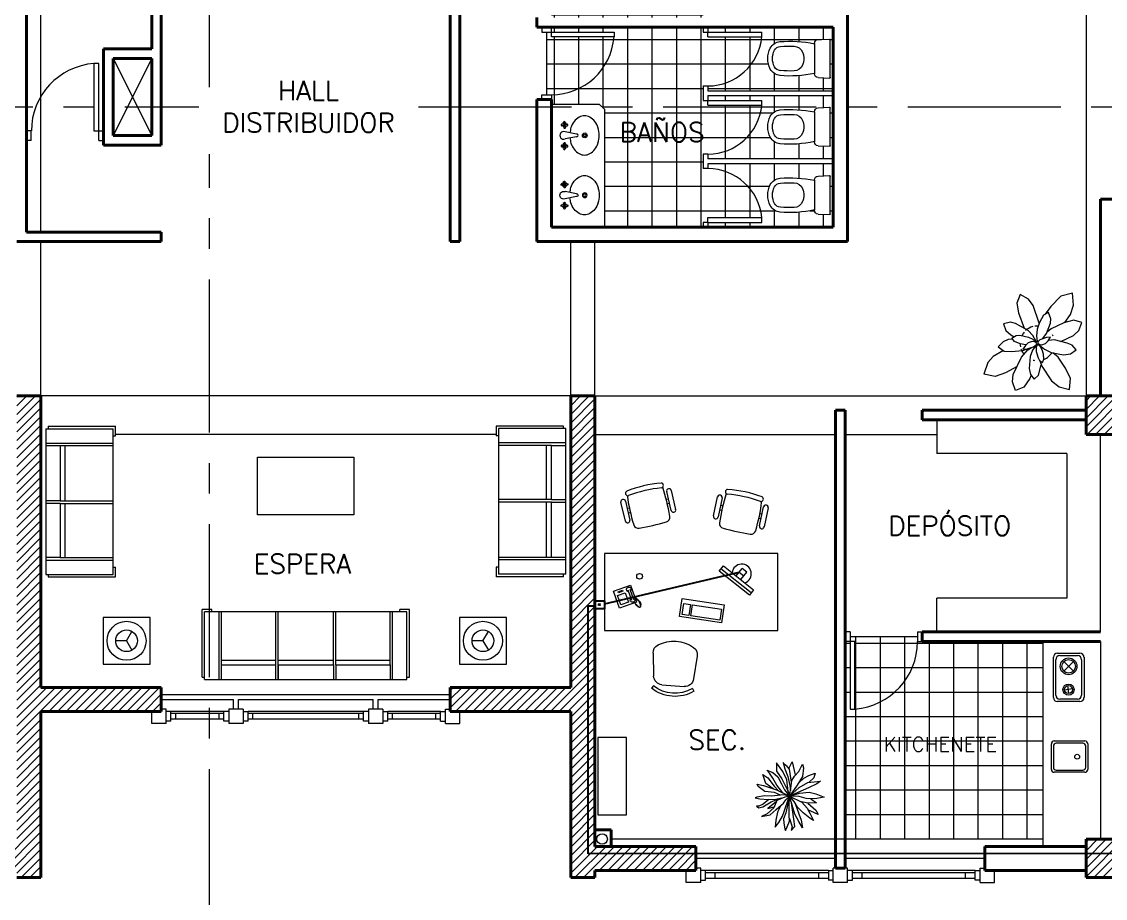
# Model space of a CAD drawing. Extents: x 952 to 1351, y -109 to 188.
# Drawn here: x 1273.8 to 1285.05, y 114.85 to 123.95 of the extents above; entities that cross this region are included whole.
import ezdxf

# ---------------------------------------------------------------- set-up
doc = ezdxf.new("R2010")
doc.units = 0
doc.header["$LTSCALE"] = 0.5
doc.linetypes.add('CENTER', pattern=[50.8, 31.75, -6.35, 6.35, -6.35])
doc.layers.get('0').update_dxf_attribs({"linetype": 'CONTINUOUS'})
doc.layers.add('Cableado', color=100, linetype='CONTINUOUS')
for name, color, linetype, lineweight in [('Carpintería', 55, 'CONTINUOUS', 20), ('Detalles .05', 243, 'CONTINUOUS', 5), ('Detalles 01', 8, 'CONTINUOUS', 9), ('Equipamiento fijo', 31, 'CONTINUOUS', 13), ('Equipamiento movil', 33, 'CONTINUOUS', 9), ('Muros corte', 7, 'CONTINUOUS', 40), ('Punta 01', 6, 'CONTINUOUS', 9), ('Punta 015', 64, 'CONTINUOUS', 13), ('Punta 02', 11, 'CONTINUOUS', 20), ('Tratamiento pisos', 251, 'CONTINUOUS', 9), ('Vidrios', 147, 'CONTINUOUS', 13)]:
    doc.layers.add(name, color=color, linetype=linetype, lineweight=lineweight)
doc.styles.add('Texto 1.5 mm', font='simplex.shx', dxfattribs={"height": 0.15})
doc.styles.add('Texto 2 mm', font='simplex.shx', dxfattribs={"height": 0.2})
doc.styles.add('Texto 5 mm', font='simplex.shx', dxfattribs={"height": 0.5})
pattern_1 = [(0, (169.60664, 2.8604), (0, 0.254), []), (90, (169.60664, 2.8604), (-0.254, 2e-17), [])]
pattern_2 = [(45, (53.60664, 2.86039), (-0.0449012806, 0.0449012806), [])]

# ---------------------------------------------------------------- blocks, each defined once
blk = doc.blocks.new('Velador planta')
for q in [(-4.33, 2.5), (4.33, 2.5), (0, -5)]:
    blk.add_line((0, 0), q)
for radius in [9, 5]:
    blk.add_circle((0, 0), radius)
blk = doc.blocks.new('Treei')
for p, q in [((0.01, 4.32), (0.22, 5.68)), ((0.22, 5.68), (0.34, 5.97)), ((0.34, 5.97), (0.52, 5.11)), ((1.81, 5.28), (1.78, 5.7)), ((1.78, 5.7), (2.06, 5.28)), ((-3.94, 3.46), (-4.45, 3.93)), ((-4.45, 3.93), (-4.03, 2.89)), ((-2.15, 4.1), (-3.71, 4.62)), ((-3.71, 4.62), (-3.16, 3.73)), ((-1.21, 2.79), (-2.15, 4.1)), ((-1.6, 5.41), (-2.01, 5.58)), ((-2.01, 5.58), (-1.8, 4.47)), ((-1.8, 4.47), (-1.02, 2.25)), ((-0.75, 4.27), (-1.6, 5.41)), ((-0.56, 2.57), (-0.75, 4.27)), ((0.06, 3.09), (0.01, 4.32)), ((0.52, 5.11), (0.61, 3.71)), ((0.61, 3.58), (1.42, 4.57)), ((1.92, 4.62), (1.05, 3.19)), ((1.42, 4.57), (1.81, 5.28)), ((2.06, 5.28), (1.92, 4.62)), ((2.11, 2.72), (3.12, 3.85)), ((3.12, 3.85), (3.58, 4.84)), ((3.58, 4.84), (3.3, 3.31)), ((-5.76, 2.23), (-4.31, 2.25)), ((-4.26, 1.14), (-5.76, 2.23)), ((-4.31, 2.25), (-2.93, 1.32)), ((-4.03, 2.89), (-3.28, 2.03)), ((-3.05, 2.89), (-3.94, 3.46)), ((-3.28, 2.03), (-2.08, 1.39)), ((-3.16, 3.73), (-1.67, 2.62)), ((-1.83, 2.15), (-3.05, 2.89)), ((-0.51, 1.14), (-1.83, 2.15)), ((-1.67, 2.62), (-0.88, 1.91)), ((-1.02, 2.25), (0.03, -0.03)), ((-0.11, 1.56), (-0.56, 2.57)), ((-0.17, 1), (0.06, 3.09)), ((0.2, 0.77), (0.8, 2.18)), ((0.57, 2.38), (0.31, 1.05)), ((1.05, 3.19), (0.44, 1.74)), ((0.61, 3.71), (0.57, 2.38)), ((0.8, 2.18), (2.11, 2.72)), ((0.96, 2.25), (2.2, 3.73)), ((1.69, 1.48), (2.82, 2.08)), ((2.2, 3.73), (1.92, 2.62)), ((2.36, 2.28), (1.99, 1.81)), ((3.3, 3.31), (2.36, 2.28)), ((2.82, 2.08), (4.22, 2.33)), ((4.22, 2.33), (5.46, 2.47)), ((5.46, 2.47), (4.64, 1.81)), ((-4.76, 0.09), (-5.92, -0.48)), ((-5.51, 0.92), (-5.8, 1.09)), ((-5.8, 1.09), (-4.68, 0.77)), ((-5.12, 0.4), (-5.51, 0.92)), ((-4.61, -0.04), (-5.12, 0.4)), ((-4.68, 0.77), (-3.34, 0.26)), ((-2.77, 0.45), (-4.26, 1.14)), ((-3.34, 0.26), (-1.78, -0.09)), ((-2.93, 1.32), (-0.51, 0.11)), ((-0.77, 0.18), (-2.77, 0.45)), ((-2.08, 1.39), (-1.04, 0.82)), ((-1.04, 0.82), (0.03, -0.03)), ((0.03, -0.03), (-0.77, 0.18)), ((0.03, -0.03), (-0.17, 1)), ((0.03, -0.03), (0.2, 0.77)), ((2.04, 0.65), (0.03, -0.03)), ((0.7, 0.63), (0.03, -0.03)), ((0.03, -0.03), (2.96, 0.63)), ((1.85, 0.03), (0.03, -0.03)), ((1.28, 1.02), (0.7, 0.63)), ((1.99, 1.81), (1.28, 1.02)), ((3.28, 0.01), (1.85, 0.03)), ((2.73, 0.9), (2.04, 0.65)), ((3.51, 1.17), (2.73, 0.9)), ((2.96, 0.63), (3.97, 1)), ((4.41, -0.01), (3.28, 0.01)), ((4.64, 1.81), (3.51, 1.17)), ((3.97, 1), (4.77, 0.95)), ((5.39, 0.4), (4.41, -0.01)), ((4.77, 0.95), (5.72, 0.8)), ((6.02, 0.65), (5.39, 0.4)), ((5.72, 0.8), (6.02, 0.65)), ((-5.92, -0.48), (-3.64, -1.03)), ((-4.26, -1.67), (-5.51, -2.28)), ((-2.36, -0.36), (-4.61, -0.04)), ((-3.44, -0.9), (-4.26, -1.67)), ((-2.65, -0.43), (-3.44, -0.9)), ((-3.37, -2.31), (-1.83, -1.37)), ((-2.28, -1.64), (-3.05, -2.53)), ((-1.34, -0.24), (-2.65, -0.43)), ((-1.46, -1.72), (-2.33, -3.24)), ((-1.83, -1.37), (0.03, -0.03)), ((-1.78, -0.09), (-0.95, -0.18)), ((0.03, -0.03), (-1.46, -1.72)), ((-1.39, -3.32), (0.03, -0.03)), ((0.03, -0.03), (-1.34, -0.24)), ((-0.47, -1.76), (-0.63, -3.46)), ((0.03, -0.03), (-0.47, -1.76)), ((0.11, -1.72), (0.03, -0.03)), ((0.03, -0.03), (1.07, -2.16)), ((1, -0.83), (0.03, -0.03)), ((3.21, -0.98), (0.03, -0.03)), ((0.45, -2.92), (0.11, -1.72)), ((1.97, -1.44), (1, -0.83)), ((4.06, -0.75), (1.24, -0.39)), ((1.31, -1.02), (3.1, -1.64)), ((2.93, -2.41), (1.97, -1.44)), ((3.1, -1.64), (4.24, -2.04)), ((4.47, -1.62), (3.21, -0.98)), ((3.92, 0), (5.37, -0.51)), ((5.3, -0.93), (4.06, -0.75)), ((5.56, -2.28), (4.47, -1.62)), ((6.02, -0.34), (5.3, -0.93)), ((5.37, -0.51), (6.02, -0.34)), ((-5.51, -2.28), (-4.86, -2.48)), ((-4.86, -2.48), (-3.37, -2.31)), ((-3.55, -3.37), (-3.92, -4.48)), ((-3.05, -2.53), (-3.55, -3.37)), ((-3.16, -4.25), (-2.38, -3.46)), ((-2.33, -3.24), (-2.56, -5.44)), ((-2.06, -4.77), (-1.39, -3.32)), ((-0.63, -3.46), (-0.35, -4.6)), ((0.5, -4.43), (0.45, -2.92)), ((0.5, -3.74), (1.19, -4.72)), ((1.3, -3.19), (1.03, -2.11)), ((1.07, -2.16), (2.15, -3.07)), ((1.19, -4.72), (1.28, -3.19)), ((1.28, -3.19), (2.47, -4.62)), ((2.15, -3.07), (3.12, -3.59)), ((2.93, -4.4), (2.43, -3.22)), ((3.85, -3.54), (2.93, -2.41)), ((3.12, -3.59), (4.27, -4.18)), ((4.27, -4.18), (3.85, -3.54)), ((4.24, -2.04), (5.56, -2.28)), ((-3.92, -4.48), (-3.16, -4.25)), ((-2.56, -5.44), (-2.06, -4.77)), ((-0.35, -4.6), (0.2, -6.03)), ((0.2, -6.03), (0.5, -4.43)), ((2.47, -4.62), (3.23, -5.02)), ((3.23, -5.02), (2.93, -4.4))]:
    blk.add_line(p, q)
blk = doc.blocks.new('TELEFONO')
at = {"layer": 'Detalles .05'}
for p, q in [((0.139, 0.134), (-0.098, 0.134)), ((-0.098, 0.134), (-0.098, -0.099)), ((-0.071, 0.089), (-0.071, -0.055)), ((-0.043, 0.089), (-0.043, -0.055)), ((0.108, 0.063), (0, 0.063)), ((0, 0.063), (0, -0.063)), ((0.081, 0.108), (0.023, 0.108)), ((0.023, 0.108), (0.023, 0.094)), ((0.023, 0.094), (0.081, 0.094)), ((0.027, 0.041), (0.027, 0.041)), ((0.027, 0.014), (0.027, 0.014)), ((0.054, 0.041), (0.054, 0.041)), ((0.054, 0.014), (0.054, 0.014)), ((0.081, 0.094), (0.081, 0.108)), ((0.081, 0.041), (0.081, 0.041)), ((0.081, 0.014), (0.081, 0.014)), ((0.108, -0.063), (0.108, 0.063)), ((0.139, -0.099), (0.139, 0.134)), ((-0.129, -0.104), (-0.147, -0.11)), ((-0.129, -0.116), (-0.147, -0.121)), ((-0.129, -0.127), (-0.147, -0.133)), ((-0.129, -0.139), (-0.147, -0.145)), ((-0.124, -0.093), (-0.141, -0.098)), ((-0.118, -0.081), (-0.135, -0.087)), ((-0.112, -0.07), (-0.129, -0.075)), ((-0.106, -0.058), (-0.124, -0.064)), ((-0.101, -0.047), (-0.118, -0.052)), ((-0.098, -0.099), (0.139, -0.099)), ((-0.078, -0.133), (-0.095, -0.139)), ((-0.072, -0.121), (-0.089, -0.127)), ((-0.067, -0.083), (-0.078, -0.116)), ((0, -0.063), (0.108, -0.063)), ((0.027, -0.013), (0.027, -0.013)), ((0.027, -0.04), (0.027, -0.04)), ((0.054, -0.013), (0.054, -0.013)), ((0.054, -0.04), (0.054, -0.04)), ((0.081, -0.013), (0.081, -0.013)), ((0.081, -0.04), (0.081, -0.04)), ((-0.124, -0.15), (-0.141, -0.156)), ((-0.118, -0.162), (-0.135, -0.168)), ((-0.104, -0.17), (-0.122, -0.176)), ((-0.089, -0.156), (-0.106, -0.162)), ((-0.083, -0.145), (-0.101, -0.15))]:
    blk.add_line(p, q, dxfattribs=at)
for centre, start, end in [((-0.057, 0.089), 298.4915, 241.5085), ((-0.057, -0.055), 118.4915, 61.5085)]:
    blk.add_arc(centre, 0.0302, start, end, dxfattribs=at)
blk = doc.blocks.new('RECTANG')
for p, q in [((1, 1), (0, 1)), ((0, 1), (0, 0)), ((1, 0), (1, 1)), ((0, 0), (1, 0))]:
    blk.add_line(p, q)
blk = doc.blocks.new('KEYBOARD', base_point=(60, 294))
for p, xscale, yscale, zscale in [((60, 294), 19, 8, 19), ((61, 295), 13, 5, 13), ((75, 295), 3, 5, 3)]:
    blk.add_blockref('RECTANG', p, dxfattribs=dict(xscale=xscale, yscale=yscale, zscale=zscale))
blk = doc.blocks.new('silla compu')
for p, q in [((-0.198, 0.131), (-0.215, -0.107)), ((0.255, 0.058), (0.197, -0.173)), ((-0.225, -0.207), (-0.247, -0.23)), ((0.092, -0.242), (-0.137, -0.206)), ((0.175, -0.271), (0.188, -0.3))]:
    blk.add_line(p, q)
for centre, radius, start, end in [((-0.005, -0.116), 0.354, 49.3107, 112.4967), ((-0.105, 0.124), 0.0936, 112.4967, 175.8734), ((0.175, 0.085), 0.0838, 341.6928, 53.5518), ((-0.122, -0.113), 0.0936, 175.8734, 260.9037), ((0.022, 0.055), 0.361, 226.6972, 295.1102), ((0.098, -0.138), 0.105, 266.1879, 340.6498), ((0.022, 0.055), 0.392, 226.6455, 295.1618)]:
    blk.add_arc(centre, radius, start, end)
blk = doc.blocks.new('Plant1')
for p, q in [((2.94, 14.02), (1.24, 11.02)), ((5.75, 15.65), (2.94, 14.02)), ((6.8, 12.64), (5.75, 15.65)), ((-4.94, 10.5), (-5.47, 8.7)), ((-3.11, 9.8), (-4.94, 10.5)), ((-1.65, 8.27), (-3.11, 9.8)), ((1.24, 11.02), (-0.18, 7.33)), ((4.8, 4.93), (6.67, 9.74)), ((6.67, 9.74), (6.8, 12.64)), ((-10.15, 7.82), (-12.56, 7.25)), ((-12.56, 7.25), (-11.81, 4.91)), ((-8.01, 7.41), (-10.15, 7.82)), ((-4.41, 5.37), (-8.01, 7.41)), ((-5.47, 8.7), (-5.1, 7.19)), ((-5.1, 7.19), (-3.73, 3.58)), ((-0.15, 4.91), (-1.65, 8.27)), ((-0.18, 7.33), (-0.36, 5.38)), ((-11.81, 4.91), (-9.42, 2.94)), ((-3.73, 3.58), (-2.59, 2.19)), ((0.25, 2.69), (-0.15, 4.91)), ((1.6, 3.31), (0.73, 2.26)), ((2.74, 4.3), (1.6, 3.31)), ((3.75, 4.5), (2.74, 4.3)), ((3.4, 2.61), (3.75, 3.44)), ((3.75, 3.45), (4.8, 4.93)), ((3.75, 3.44), (3.75, 4.5)), ((7.53, 5.66), (4.58, 4.62)), ((7.5, 2.24), (8.7, 3.64)), ((9.19, 5.31), (7.53, 5.66)), ((8.7, 3.64), (9.19, 5.31)), ((8.78, 3.92), (9.84, 4.12)), ((9.84, 4.12), (12.89, 4.12)), ((12.89, 4.12), (15.19, 2.69)), ((-15.39, 2.27), (-18.09, -0.04)), ((-12.63, 3.17), (-15.39, 2.27)), ((-9.66, 3.14), (-12.63, 3.17)), ((-9.42, 2.94), (-5.88, 0.9)), ((-3.93, 0.56), (-7.13, -0.21)), ((-5.88, 0.9), (-4.34, 0.46)), ((-2.06, 0.5), (-3.93, 0.56)), ((-2.48, 2.2), (-3.75, 2.12)), ((-3.75, 2.12), (-2.91, 1.21)), ((-2.91, 1.21), (-1.29, 0)), ((-1.34, 2), (-2.48, 2.2)), ((-1.9, 0.46), (-2.06, 0.5)), ((-0.39, 1.34), (-1.34, 2)), ((-0.56, -0.12), (-0.19, 0)), ((-0.12, 0.81), (-0.39, 1.34)), ((-0.19, 0), (-0.12, 0.06)), ((-0.06, 0.25), (-0.12, 0.81)), ((-0.12, 0.06), (-0.06, 0.25)), ((-0.11, 0.67), (0.06, 0.81)), ((0.06, 0.81), (0.25, 2.69)), ((0.31, 1.31), (0.12, 0.38)), ((0.12, 0.38), (0.19, 0.25)), ((0.19, 0.25), (0.38, 0.19)), ((0.73, 2.26), (0.31, 1.31)), ((0.38, 0.19), (1.25, 0.44)), ((0.47, 0.22), (0.69, 0)), ((0.69, 0), (2.44, 0)), ((1.25, 0.44), (2.18, 1.1)), ((2.18, 1.1), (3.4, 2.61)), ((2.44, 0), (4.43, 0.51)), ((4.43, 0.51), (7.5, 2.24)), ((13.53, 0.5), (11.66, -0.54)), ((15.19, 2.69), (13.53, 0.5)), ((-18.09, -0.04), (-15.37, -2.32)), ((-15.37, -2.32), (-11.22, -3.04)), ((-11.22, -3.04), (-8.38, -3)), ((-8.2, -0.91), (-9.38, -2.5)), ((-9.38, -2.5), (-7.87, -3.25)), ((-5.18, -2.97), (-8.45, -7.47)), ((-7.13, -0.21), (-8.2, -0.91)), ((-7.87, -3.25), (-5.44, -3.05)), ((-5.44, -3.05), (-3.38, -2.45)), ((-3.38, -2.45), (-1.56, -1.44)), ((-1.56, -1.44), (-0.5, -0.38)), ((-1.12, -2.44), (-1.55, -4.42)), ((-1.29, 0), (-0.56, -0.12)), ((-0.38, -0.81), (-1.12, -2.44)), ((-0.31, -0.5), (-0.59, -0.46)), ((-0.5, -0.38), (-0.5, -0.12)), ((0.06, -0.62), (-0.38, -0.81)), ((-0.26, -0.76), (-0.31, -0.5)), ((-0.19, -1.81), (-0.07, -0.68)), ((0.01, -3.25), (-0.19, -1.81)), ((0.12, -0.12), (0, -0.44)), ((0, -0.44), (0.12, -1)), ((0.56, -0.06), (0.12, -0.12)), ((0.12, -1), (0.45, -1.59)), ((0.45, -1.59), (1.43, -2.3)), ((1.53, -0.38), (0.56, -0.06)), ((1.43, -2.3), (2.56, -2.56)), ((3.06, -1.61), (1.53, -0.38)), ((3.19, -1.19), (2.01, -0.77)), ((2.38, -1), (2.23, -0.95)), ((2.32, -2.51), (3.05, -4.05)), ((4.2, -2.28), (2.38, -1)), ((2.56, -2.56), (3.88, -2.56)), ((3.88, -2.56), (3.06, -1.61)), ((6, -1.48), (3.19, -1.19)), ((6.42, -4.94), (4.2, -2.28)), ((11.66, -0.54), (6, -1.48)), ((9.02, -0.98), (12.56, -2.76)), ((12.56, -2.76), (15.17, -4.6)), ((-4.21, -9.77), (-1.41, -5.8)), ((-1.55, -4.42), (-1.12, -8.67)), ((1.03, -5.66), (0.01, -3.25)), ((1.72, -6.45), (1.03, -5.66)), ((3.05, -4.05), (3.43, -5.82)), ((3.43, -5.82), (3.06, -7.12)), ((7.5, -6.71), (6.42, -4.94)), ((15.17, -4.6), (16.61, -7.77)), ((-8.45, -7.47), (-9.18, -9.67)), ((-1.12, -8.67), (-0.57, -10.07)), ((3.06, -7.12), (1.72, -6.45)), ((2.25, -9.87), (2.39, -7.87)), ((2.39, -7.87), (2.32, -6.75)), ((3.19, -6.68), (4.04, -7.69)), ((4.04, -7.69), (5.41, -8.56)), ((5.41, -8.56), (7.5, -8.88)), ((7.5, -8.88), (7.5, -6.71)), ((7.5, -6.98), (10.72, -8.45)), ((10.72, -8.45), (13.06, -8.78)), ((13.06, -8.78), (16.61, -7.77)), ((-9.18, -9.67), (-8.88, -12.44)), ((-8.88, -12.44), (-6.25, -11.82)), ((-6.25, -11.82), (-4.21, -9.77)), ((-0.57, -10.07), (1, -11.56)), ((1, -11.56), (2.25, -9.87))]:
    blk.add_line(p, q)
for start, end in [(57.1582, 93.2041), (172.4345, 176.9296), (149.2581, 153.7532), (21.2653, 25.7604), (212.1423, 223.5771), (323.0282, 344.4965), (229.8179, 257.6637), (265.2848, 278.7499), (306.6551, 316.418)]:
    blk.add_arc((0, 0), 5.12, start, end)
blk = doc.blocks.new('inodoro')
at = {"layer": 'Equipamiento fijo'}
for p, q in [((-0.197, 0.127), (-0.202, 0.008)), ((-0.157, 0.165), (0.157, 0.165)), ((0.197, 0.127), (0.202, 0.008)), ((0.194, 0), (-0.194, 0))]:
    blk.add_line(p, q, dxfattribs=at)
for centre, radius, start, end in [((-0.051, 0.512), 0.125, 117.5857, 175.5072), ((-0.051, 0.512), 0.075, 117.5857, 175.5072), ((0, 0.415), 0.235, 90, 117.5857), ((0, 0.415), 0.185, 90, 117.5857), ((0, 0.415), 0.235, 62.4143, 90), ((0, 0.415), 0.185, 62.4143, 90), ((0.051, 0.512), 0.075, 4.4928, 62.4143), ((0.051, 0.512), 0.125, 4.4928, 62.4143), ((1.09, 0.422), 1.27, 175.4777, 191.6858), ((1.095, 0.422), 1.224, 175.5072, 182.1425), ((-1.095, 0.422), 1.224, 357.8575, 4.4928), ((-1.024, 0.418), 1.205, 347.8749, 4.9616), ((-0.028, 0.381), 0.101, 182.7072, 247.2321), ((0.028, 0.381), 0.101, 292.7679, 357.2928), ((-0.014, 0.396), 0.12, 243.7978, 262.0389), ((0, 0.483), 0.208, 261.594, 278.406), ((0.014, 0.396), 0.12, 277.9611, 296.2022), ((-0.157, 0.125), 0.04, 90, 177.3974), ((0.157, 0.125), 0.04, 2.6026, 90), ((-0.194, 0.008), 0.00803, 177.6578, 269.7397), ((0.195, 0.007), 0.00742, 265.6488, 0.2402), ((0.194, 0.008), 0.008, 355.889, 2.6026)]:
    blk.add_arc(centre, radius, start, end, dxfattribs=at)
blk = doc.blocks.new('Lavamanos')
at = {"layer": 'Equipamiento movil'}
for p, q in [((-0.015, -0.037), (-0.038, -0.156)), ((0.013, -0.037), (0.036, -0.156)), ((-0.118, -0.158), (-0.138, -0.154)), ((-0.118, -0.167), (-0.138, -0.171)), ((-0.114, -0.154), (-0.118, -0.133)), ((-0.114, -0.171), (-0.118, -0.192)), ((-0.105, -0.154), (-0.101, -0.133)), ((-0.105, -0.171), (-0.101, -0.192)), ((-0.101, -0.158), (-0.08, -0.154)), ((-0.101, -0.167), (-0.08, -0.171)), ((0.102, -0.158), (0.081, -0.154)), ((0.102, -0.167), (0.081, -0.171)), ((0.106, -0.154), (0.102, -0.133)), ((0.106, -0.171), (0.102, -0.192)), ((0.115, -0.154), (0.119, -0.133)), ((0.115, -0.171), (0.119, -0.192)), ((0.119, -0.158), (0.14, -0.154)), ((0.119, -0.167), (0.14, -0.171))]:
    blk.add_line(p, q, dxfattribs=at)
for centre, radius in [((-0.001, 0.048), 0.0249), ((-0.001, 0.048), 0.014), ((-0.109, -0.162), 0.00541), ((0.11, -0.162), 0.00541)]:
    blk.add_circle(centre, radius, dxfattribs=at)
for centre, radius, start, end in [((-0.047, 0.021), 0.164, 126.7285, 150.9639), ((-0.019, -0.016), 0.211, 107.1746, 126.7285), ((-0.001, -0.075), 0.272, 90, 107.1746), ((-0.001, -0.075), 0.272, 72.8254, 90), ((0.017, -0.016), 0.211, 53.2715, 72.8254), ((0.045, 0.021), 0.164, 29.0361, 53.2715), ((-0.09, 0.045), 0.115, 150.9639, 180), ((-0.09, 0.045), 0.115, 180, 209.0361), ((0.088, 0.045), 0.115, 0, 29.0361), ((0.088, 0.045), 0.115, 330.9639, 360), ((-0.047, 0.069), 0.164, 209.0361, 233.2715), ((-0.019, 0.106), 0.211, 233.2715, 252.8254), ((-0.001, 0.165), 0.272, 252.8254, 264.2829), ((-0.001, -0.035), 0.014, 352.3829, 187.2442), ((-0.001, 0.165), 0.272, 275.7171, 287.1746), ((0.017, 0.106), 0.211, 287.1746, 306.7285), ((0.045, 0.069), 0.164, 306.7285, 330.9639), ((-0.136, -0.163), 0.00882, 105.2781, 254.7219), ((-0.109, -0.162), 0.0226, 108.6122, 162.265), ((-0.109, -0.162), 0.0226, 198.6122, 252.265), ((-0.109, -0.136), 0.00882, 15.2781, 164.7219), ((-0.109, -0.162), 0.00976, 119.0054, 153.1041), ((-0.109, -0.162), 0.00976, 209.0054, 243.1041), ((-0.109, -0.189), 0.00882, 195.2781, 344.7219), ((-0.117, -0.163), 0.00254, 349.6493, 12.8593), ((-0.109, -0.155), 0.00254, 259.6493, 282.8593), ((-0.109, -0.17), 0.00254, 79.6493, 102.8593), ((-0.109, -0.162), 0.00976, 29.0054, 63.1041), ((-0.109, -0.162), 0.00976, 299.0054, 333.1041), ((-0.101, -0.162), 0.00254, 169.6493, 192.8593), ((-0.109, -0.162), 0.0226, 18.6122, 72.265), ((-0.109, -0.162), 0.0226, 288.6122, 342.265), ((-0.083, -0.162), 0.00882, 285.2781, 74.7219), ((-0.001, -0.171), 0.0398, 158.1761, 21.8239), ((0.084, -0.162), 0.00882, 105.2781, 254.7219), ((0.11, -0.162), 0.0226, 107.735, 161.3878), ((0.11, -0.162), 0.0226, 197.735, 251.3878), ((0.111, -0.136), 0.00882, 15.2781, 164.7219), ((0.11, -0.162), 0.00976, 116.8959, 150.9946), ((0.11, -0.162), 0.00976, 206.8959, 240.9946), ((0.11, -0.189), 0.00882, 195.2781, 344.7219), ((0.103, -0.162), 0.00254, 347.1407, 10.3507), ((0.111, -0.155), 0.00254, 257.1407, 280.3507), ((0.11, -0.17), 0.00254, 77.1407, 100.3507), ((0.11, -0.162), 0.00976, 26.8959, 60.9946), ((0.11, -0.162), 0.00976, 296.8959, 330.9946), ((0.118, -0.163), 0.00254, 167.1407, 190.3507), ((0.11, -0.162), 0.0226, 287.735, 341.3878), ((0.11, -0.162), 0.0226, 17.735, 71.3878), ((0.137, -0.163), 0.00882, 285.2781, 74.7219)]:
    blk.add_arc(centre, radius, start, end, dxfattribs=at)
blk = doc.blocks.new('Silla 1')
at = {"layer": 'Equipamiento movil'}
for p, q in [((-0.113, 0.266), (0.03, 0.409)), ((0.064, 0.375), (-0.079, 0.232)), ((-0.025, 0.286), (-0.009, 0.269)), ((0.01, 0.321), (0.027, 0.305)), ((0.232, -0.079), (0.375, 0.064)), ((0.409, 0.03), (0.266, -0.113)), ((0.305, 0.027), (0.321, 0.01)), ((0.269, -0.009), (0.286, -0.025))]:
    blk.add_line(p, q, dxfattribs=at)
for centre, radius, start, end in [((1.406, -1.127), 1.988, 130.2245, 139.1817), ((0.047, 0.392), 0.0242, 315, 135), ((0.147, 0.396), 0.0255, 61.3631, 224.3749), ((-0.654, -0.654), 1.296, 37.1584, 52.8416), ((-0.651, -0.651), 1.342, 37.131, 52.869), ((-0.096, 0.249), 0.0242, 135, 315), ((-0.061, 0.139), 0.0505, 139.1817, 220.8183), ((-1.127, 1.406), 1.988, 310.8183, 319.7755), ((0.396, 0.147), 0.0255, 225.6251, 28.6369), ((1.406, 1.406), 1.988, 220.8183, 229.1817), ((0.392, 0.047), 0.0242, 315, 135), ((0.139, -0.061), 0.0505, 229.1817, 310.8183), ((0.249, -0.096), 0.0242, 135, 315)]:
    blk.add_arc(centre, radius, start, end, dxfattribs=at)

msp = doc.modelspace()

# ---------------------------------------------------------------- hatches: boundary and pattern name
at = {"layer": 'Detalles 01'}
h = msp.add_hatch(dxfattribs=at)
h.set_pattern_fill('ANSI31,_O', color=256, scale=0.02)
h.set_pattern_definition(pattern_2)
h.paths.add_polyline_path([(1275.252, 117.041), (1274.002, 117.041), (1274.002, 120.066), (1273.752, 120.066), (1273.752, 115.391), (1272.702, 115.391), (1272.702, 115.141), (1273.752, 115.141), (1273.752, 115.066), (1274.002, 115.066), (1274.002, 116.791), (1275.252, 116.791)])
h.paths.add_polyline_path([(1279.752, 120.066), (1279.502, 120.066), (1279.502, 117.041), (1278.252, 117.041), (1278.252, 116.791), (1279.502, 116.791), (1279.502, 115.066), (1279.752, 115.066), (1279.752, 115.141), (1280.802, 115.141), (1280.802, 115.391), (1279.752, 115.391)])
h = msp.add_hatch(dxfattribs=at)
h.set_pattern_fill('ANSI31,_O', color=256, scale=0.02)
h.set_pattern_definition(pattern_2)
h.paths.add_polyline_path([(1285.252, 120.066), (1284.852, 120.066), (1284.852, 119.666), (1285.252, 119.666)])
h = msp.add_hatch(dxfattribs=at)
h.set_pattern_fill('ANSI31,_O', color=256, scale=0.02)
h.set_pattern_definition(pattern_2)
h.paths.add_polyline_path([(1285.252, 115.466), (1284.852, 115.466), (1284.852, 115.066), (1285.252, 115.066)])
at = {"layer": 'Tratamiento pisos'}
h = msp.add_hatch(dxfattribs=at)
h.set_pattern_fill('NET,_O', color=256, scale=0.08)
h.set_pattern_definition(pattern_1)
h.paths.add_polyline_path([(1280.927, 125.307), (1280.877, 125.307), (1280.877, 125.457), (1280.927, 125.457, 0.385126), (1281.486, 125.966), (1280.927, 125.966), (1280.927, 126.016), (1280.877, 126.016), (1280.877, 126.066), (1279.852, 126.066), (1279.852, 124.841), (1279.802, 124.791), (1279.302, 124.791), (1279.302, 124.741), (1279.302, 124.691, -0.389604), (1279.952, 124.091), (1279.952, 124.041), (1279.302, 124.041), (1279.302, 123.991), (1280.877, 123.991), (1280.877, 124.041), (1280.927, 124.041), (1280.927, 124.091), (1281.486, 124.091, 0.385126), (1280.927, 124.599), (1280.877, 124.599), (1280.877, 124.749), (1280.927, 124.749), (1280.927, 124.799), (1281.486, 124.799, 0.385295)])
h.paths.add_polyline_path([(1279.302, 124.691), (1279.252, 124.691), (1279.252, 124.041), (1279.302, 124.041), (1279.302, 124.091), (1279.952, 124.091, 0.389604)])
h.paths.add_polyline_path([(1279.952, 123.791), (1279.302, 123.791), (1279.302, 123.841), (1279.252, 123.841), (1279.252, 123.191), (1279.302, 123.191, 0.389604)])
h.paths.add_polyline_path([(1281.486, 123.791), (1280.927, 123.791), (1280.927, 123.841), (1280.877, 123.841), (1280.877, 123.891), (1279.302, 123.891), (1279.302, 123.841), (1279.952, 123.841), (1279.952, 123.791, -0.389604), (1279.302, 123.191), (1279.302, 123.141), (1279.302, 123.091), (1279.802, 123.091), (1279.827, 123.066), (1281.484, 123.066, 0.00745), (1281.486, 123.082), (1280.927, 123.082), (1280.927, 123.132), (1280.877, 123.132), (1280.877, 123.282), (1280.927, 123.282, 0.385126)])
h.paths.add_polyline_path([(1281.484, 123.066), (1279.827, 123.066), (1279.852, 123.041), (1279.852, 121.816), (1280.877, 121.816), (1280.877, 121.866), (1280.927, 121.866), (1280.927, 121.916), (1281.486, 121.916, 0.385126), (1280.927, 122.424), (1280.877, 122.424), (1280.877, 122.574), (1280.927, 122.574, 0.376763)])
h = msp.add_hatch(dxfattribs=at)
h.set_pattern_fill('NET,_O', color=256, scale=0.08)
h.set_pattern_definition(pattern_1)
h.paths.add_polyline_path([(1282.227, 123.891), (1280.927, 123.891), (1280.927, 123.841), (1281.486, 123.841), (1281.486, 123.791, -0.385126), (1280.927, 123.282), (1280.927, 123.232), (1282.227, 123.232)])
h.paths.add_polyline_path([(1281.675, 123.742, -0.070839), (1282.032, 123.719), (1282.032, 123.723, -0.400971), (1282.07, 123.763), (1282.189, 123.768, -0.430271), (1282.197, 123.76), (1282.197, 123.372, -0.437884), (1282.19, 123.364, -0.029302), (1282.189, 123.364), (1282.07, 123.369, -0.400971), (1282.032, 123.409), (1282.032, 123.413, -0.074693), (1281.675, 123.39, -0.258252), (1281.574, 123.457, -0.12095), (1281.547, 123.566, -0.12095), (1281.574, 123.675, -0.258252)], flags=16)
h.paths.add_polyline_path([(1281.679, 123.692, -0.028516), (1281.818, 123.695, -0.295056), (1281.909, 123.633, -0.07976), (1281.92, 123.596, -0.073488), (1281.92, 123.536, -0.07976), (1281.909, 123.499, -0.295056), (1281.818, 123.437, -0.028516), (1281.679, 123.44, -0.258252), (1281.618, 123.48, -0.12095), (1281.597, 123.566, -0.12095), (1281.618, 123.652, -0.258252)], flags=0)
h = msp.add_hatch(dxfattribs=at)
h.set_pattern_fill('NET,_O', color=256, scale=0.08)
h.set_pattern_definition(pattern_1)
h.paths.add_polyline_path([(1282.227, 123.066), (1281.484, 123.066, -0.376596), (1280.927, 122.574), (1280.927, 122.524), (1282.227, 122.524)])
h.paths.add_polyline_path([(1281.574, 122.749, -0.12095), (1281.547, 122.858, -0.12095), (1281.574, 122.967, -0.258252), (1281.675, 123.033, -0.070839), (1282.032, 123.011), (1282.032, 123.015, -0.400971), (1282.07, 123.054), (1282.189, 123.06, -0.430271), (1282.197, 123.052), (1282.197, 122.664, -0.437884), (1282.19, 122.656, -0.029302), (1282.189, 122.656), (1282.07, 122.661, -0.400971), (1282.032, 122.701), (1282.032, 122.704, -0.074693), (1281.675, 122.682, -0.258252)], flags=16)
h.paths.add_polyline_path([(1281.618, 122.772, -0.12095), (1281.597, 122.858, -0.12095), (1281.618, 122.944, -0.258252), (1281.679, 122.984, -0.028516), (1281.818, 122.987, -0.295056), (1281.909, 122.925, -0.07976), (1281.92, 122.888, -0.073488), (1281.92, 122.827, -0.07976), (1281.909, 122.791, -0.295056), (1281.818, 122.729, -0.028516), (1281.679, 122.732, -0.258252)], flags=0)
h.paths.add_polyline_path([(1282.227, 123.182), (1280.927, 123.182), (1280.927, 123.132), (1281.486, 123.132), (1281.486, 123.082, -0.00745), (1281.484, 123.066), (1282.227, 123.066)])
h = msp.add_hatch(dxfattribs=at)
h.set_pattern_fill('NET,_O', color=256, scale=0.08)
h.set_pattern_definition(pattern_1)
h.paths.add_polyline_path([(1282.227, 122.474), (1280.927, 122.474), (1280.927, 122.424, -0.385126), (1281.486, 121.916), (1281.486, 121.866), (1280.927, 121.866), (1280.927, 121.816), (1282.227, 121.816)])
h.paths.add_polyline_path([(1281.675, 122.325, -0.070839), (1282.032, 122.303), (1282.032, 122.306, -0.400971), (1282.07, 122.346), (1282.189, 122.352, -0.430271), (1282.197, 122.343), (1282.197, 121.955, -0.437884), (1282.19, 121.947, -0.029302), (1282.189, 121.947), (1282.07, 121.953, -0.400971), (1282.032, 121.993), (1282.032, 121.996, -0.074693), (1281.675, 121.974, -0.258252), (1281.574, 122.04, -0.12095), (1281.547, 122.149, -0.12095), (1281.574, 122.258, -0.258252)], flags=16)
h.paths.add_polyline_path([(1281.679, 122.275, -0.028516), (1281.818, 122.278, -0.295056), (1281.909, 122.216, -0.07976), (1281.92, 122.18, -0.073488), (1281.92, 122.119, -0.07976), (1281.909, 122.083, -0.295056), (1281.818, 122.021, -0.028516), (1281.679, 122.024, -0.258252), (1281.618, 122.064, -0.12095), (1281.597, 122.149, -0.12095), (1281.618, 122.235, -0.258252)], flags=0)
h = msp.add_hatch(dxfattribs=at)
h.set_pattern_fill('NET,_I', color=256, scale=0.08, angle=-90, style=2)
h.set_pattern_definition([(270, (1169.68747, 1264.3103), (0.254, -5e-17), []), (360, (1169.68747, 1264.3103), (6e-17, 0.254), [])])
h.paths.add_polyline_path([(1284.402, 117.516), (1283.152, 117.516), (1283.102, 117.516, -0.391511), (1282.452, 116.816), (1282.402, 116.816), (1282.402, 117.516), (1282.352, 117.516), (1282.352, 115.466), (1284.402, 115.466)])
h.paths.add_polyline_path([(1283.102, 117.516), (1283.102, 117.566), (1282.402, 117.566), (1282.402, 117.516), (1282.452, 117.516), (1282.452, 116.816, 0.391511)])
h.paths.add_polyline_path([(1283.63, 117.374), (1283.63, 115.551), (1283.33, 115.551), (1283.33, 117.374)], flags=24)

# ---------------------------------------------------------------- linework, layer by layer
at = {"layer": 'Cableado'}
for p, q in [((1279.852, 117.906), (1281.252, 118.236)), ((1279.682, 115.315), (1279.682, 117.887)), ((1279.682, 117.887), (1279.752, 117.887)), ((1296.181, 115.316), (1279.682, 115.315))]:
    msp.add_line(p, q, dxfattribs=at)
msp.add_lwpolyline([(1279.752, 117.94), (1279.852, 117.94), (1279.852, 117.855), (1279.752, 117.855)], close=True, dxfattribs=at)
at = {"layer": 'Carpintería'}
for p, q in [((1279.202, 123.891), (1279.202, 123.841)), ((1279.302, 123.841), (1279.302, 123.891)), ((1280.877, 123.891), (1280.877, 123.841)), ((1280.927, 123.891), (1280.927, 123.841)), ((1279.202, 123.841), (1279.302, 123.841)), ((1279.302, 123.841), (1279.952, 123.841)), ((1279.302, 123.791), (1279.302, 123.841)), ((1279.952, 123.791), (1279.302, 123.791)), ((1279.952, 123.841), (1279.952, 123.791)), ((1280.877, 123.841), (1280.927, 123.841)), ((1280.927, 123.841), (1281.486, 123.841)), ((1280.927, 123.791), (1280.927, 123.841)), ((1280.927, 123.791), (1281.486, 123.791)), ((1281.486, 123.791), (1281.486, 123.841)), ((1274.602, 123.516), (1274.552, 123.516)), ((1274.552, 123.516), (1274.552, 122.816)), ((1274.602, 122.816), (1274.602, 123.516)), ((1279.202, 123.191), (1279.302, 123.191)), ((1279.202, 123.141), (1279.202, 123.191)), ((1279.302, 123.191), (1279.302, 123.141)), ((1280.877, 123.282), (1280.927, 123.282)), ((1280.877, 123.282), (1280.877, 123.132)), ((1280.927, 123.282), (1280.927, 123.232)), ((1280.927, 123.232), (1282.227, 123.232)), ((1280.877, 123.132), (1280.927, 123.132)), ((1280.927, 123.182), (1282.227, 123.182)), ((1280.927, 123.182), (1280.927, 123.132)), ((1280.927, 123.132), (1281.486, 123.132)), ((1280.927, 123.082), (1280.927, 123.132)), ((1280.927, 123.082), (1281.486, 123.082)), ((1281.486, 123.082), (1281.486, 123.132)), ((1273.902, 122.816), (1273.852, 122.816)), ((1273.902, 122.716), (1273.902, 122.816)), ((1274.552, 122.816), (1274.602, 122.816)), ((1274.602, 122.716), (1274.602, 122.816)), ((1274.602, 122.816), (1274.652, 122.816)), ((1273.902, 122.716), (1273.852, 122.716)), ((1274.602, 122.716), (1274.652, 122.716)), ((1280.927, 122.574), (1280.877, 122.574)), ((1280.877, 122.574), (1280.877, 122.424)), ((1280.927, 122.574), (1280.927, 122.524)), ((1282.227, 122.524), (1280.927, 122.524)), ((1280.927, 122.424), (1280.877, 122.424)), ((1282.227, 122.474), (1280.927, 122.474)), ((1280.927, 122.474), (1280.927, 122.424)), ((1280.927, 121.866), (1280.877, 121.866)), ((1280.877, 121.866), (1280.877, 121.816)), ((1280.927, 121.916), (1281.486, 121.916)), ((1280.927, 121.866), (1280.927, 121.916)), ((1280.927, 121.866), (1280.927, 121.816)), ((1280.927, 121.866), (1281.486, 121.866)), ((1281.486, 121.866), (1281.486, 121.916)), ((1282.402, 117.616), (1282.352, 117.616)), ((1282.402, 117.616), (1282.402, 117.516)), ((1283.102, 117.616), (1283.102, 117.516)), ((1283.102, 117.616), (1283.152, 117.616)), ((1282.402, 117.516), (1282.352, 117.516)), ((1282.402, 117.516), (1282.402, 116.816)), ((1282.452, 117.516), (1282.402, 117.516)), ((1282.452, 116.816), (1282.452, 117.516)), ((1283.102, 117.516), (1283.152, 117.516)), ((1275.152, 116.666), (1275.152, 116.791)), ((1275.302, 116.816), (1275.252, 116.816)), ((1275.302, 116.666), (1275.302, 116.816)), ((1275.352, 116.791), (1275.302, 116.791)), ((1275.352, 116.691), (1275.352, 116.791)), ((1275.902, 116.691), (1275.902, 116.791)), ((1275.952, 116.791), (1275.902, 116.791)), ((1276.102, 116.816), (1275.952, 116.816)), ((1275.952, 116.816), (1275.952, 116.666)), ((1276.102, 116.816), (1276.102, 116.666)), ((1276.102, 116.791), (1276.152, 116.791)), ((1276.152, 116.691), (1276.152, 116.791)), ((1277.402, 116.791), (1277.352, 116.791)), ((1277.352, 116.691), (1277.352, 116.791)), ((1277.552, 116.816), (1277.402, 116.816)), ((1277.402, 116.816), (1277.402, 116.666)), ((1277.552, 116.816), (1277.552, 116.666)), ((1277.552, 116.791), (1277.602, 116.791)), ((1277.602, 116.691), (1277.602, 116.791)), ((1278.152, 116.691), (1278.152, 116.791)), ((1278.152, 116.791), (1278.202, 116.791)), ((1278.202, 116.666), (1278.202, 116.816)), ((1278.202, 116.816), (1278.252, 116.816)), ((1278.352, 116.666), (1278.352, 116.791)), ((1282.402, 116.816), (1282.452, 116.816)), ((1275.302, 116.666), (1275.152, 116.666)), ((1275.352, 116.691), (1275.302, 116.691)), ((1275.902, 116.771), (1275.352, 116.771)), ((1275.902, 116.711), (1275.352, 116.711)), ((1275.402, 116.711), (1275.402, 116.771)), ((1275.852, 116.711), (1275.852, 116.771)), ((1275.952, 116.691), (1275.902, 116.691)), ((1276.102, 116.666), (1275.952, 116.666)), ((1276.152, 116.691), (1276.102, 116.691)), ((1277.352, 116.771), (1276.152, 116.771)), ((1277.352, 116.711), (1276.152, 116.711)), ((1276.202, 116.711), (1276.202, 116.771)), ((1277.302, 116.711), (1277.302, 116.771)), ((1277.402, 116.691), (1277.352, 116.691)), ((1277.552, 116.666), (1277.402, 116.666)), ((1277.602, 116.691), (1277.552, 116.691)), ((1278.152, 116.771), (1277.602, 116.771)), ((1278.152, 116.711), (1277.602, 116.711)), ((1277.652, 116.711), (1277.652, 116.771)), ((1278.102, 116.711), (1278.102, 116.771)), ((1278.152, 116.691), (1278.202, 116.691)), ((1278.202, 116.666), (1278.352, 116.666)), ((1280.702, 115.016), (1280.702, 115.141)), ((1280.852, 115.166), (1280.802, 115.166)), ((1280.852, 115.016), (1280.852, 115.166)), ((1280.902, 115.141), (1280.852, 115.141)), ((1280.902, 115.041), (1280.902, 115.141)), ((1280.902, 115.121), (1282.177, 115.121)), ((1281.002, 115.061), (1281.002, 115.121)), ((1282.077, 115.061), (1282.077, 115.121)), ((1282.177, 115.141), (1282.177, 115.041)), ((1282.177, 115.141), (1282.227, 115.141)), ((1282.227, 115.016), (1282.227, 115.166)), ((1282.252, 115.166), (1282.227, 115.166)), ((1282.377, 115.166), (1282.352, 115.166)), ((1282.377, 115.016), (1282.377, 115.166)), ((1282.427, 115.141), (1282.377, 115.141)), ((1282.427, 115.041), (1282.427, 115.141)), ((1282.427, 115.121), (1283.702, 115.121)), ((1282.527, 115.061), (1282.527, 115.121)), ((1283.602, 115.061), (1283.602, 115.121)), ((1283.702, 115.041), (1283.702, 115.141)), ((1283.702, 115.141), (1283.752, 115.141)), ((1283.752, 115.016), (1283.752, 115.166)), ((1283.752, 115.166), (1283.802, 115.166)), ((1283.902, 115.016), (1283.902, 115.141)), ((1280.852, 115.016), (1280.702, 115.016)), ((1280.852, 115.041), (1280.902, 115.041)), ((1280.902, 115.061), (1282.177, 115.061)), ((1282.227, 115.041), (1282.177, 115.041)), ((1282.377, 115.016), (1282.227, 115.016)), ((1282.377, 115.041), (1282.427, 115.041)), ((1282.427, 115.061), (1283.702, 115.061)), ((1283.752, 115.041), (1283.702, 115.041)), ((1283.752, 115.016), (1283.902, 115.016))]:
    msp.add_line(p, q, dxfattribs=at)
at = {"layer": 'Detalles 01', "linetype": 'CENTER', "ltscale": 0.1}
for p, q in [((1275.752, 123.271), (1275.752, 132.066)), ((1267.252, 123.066), (1275.643, 123.066)), ((1277.922, 123.066), (1297.454, 123.066)), ((1275.752, 112.066), (1275.752, 122.574))]:
    msp.add_line(p, q, dxfattribs=at)
at = {"layer": 'Detalles 01'}
for p, q in [((1275.252, 116.966), (1278.252, 116.966)), ((1275.252, 116.916), (1276.002, 116.916)), ((1276.002, 116.816), (1276.002, 116.916)), ((1276.052, 116.816), (1276.052, 116.916)), ((1276.052, 116.916), (1277.452, 116.916)), ((1277.452, 116.816), (1277.452, 116.916)), ((1277.502, 116.816), (1277.502, 116.916)), ((1277.502, 116.916), (1278.252, 116.916)), ((1275.902, 116.791), (1275.352, 116.791)), ((1277.352, 116.791), (1276.152, 116.791)), ((1278.152, 116.791), (1277.602, 116.791)), ((1282.252, 115.316), (1280.802, 115.316)), ((1283.802, 115.316), (1282.352, 115.316)), ((1282.252, 115.266), (1280.802, 115.266)), ((1283.802, 115.266), (1282.352, 115.266)), ((1282.177, 115.141), (1280.902, 115.141)), ((1283.702, 115.141), (1282.427, 115.141))]:
    msp.add_line(p, q, dxfattribs=at)
msp.add_circle((1279.828, 115.467), 0.055, dxfattribs=at)
for centre, radius, start, end in [((1279.301, 123.844), 0.654, 270.1372, 355.2816), ((1280.925, 123.845), 0.563, 270.1902, 354.4422), ((1274.606, 122.814), 0.703, 94.3593, 179.8829), ((1280.925, 123.137), 0.563, 270.1902, 354.4422), ((1280.925, 121.861), 0.563, 5.5578, 89.8098), ((1282.399, 117.517), 0.703, 274.3593, 359.8829)]:
    msp.add_arc(centre, radius, start, end, dxfattribs=at)
at = {"layer": 'Equipamiento fijo'}
for p, q in [((1279.802, 123.091), (1279.302, 123.091)), ((1279.802, 123.091), (1279.852, 123.041)), ((1279.852, 123.041), (1279.852, 121.816)), ((1283.302, 119.816), (1283.302, 119.466)), ((1284.652, 119.466), (1283.302, 119.466)), ((1284.652, 119.466), (1284.652, 117.966)), ((1284.652, 117.966), (1283.302, 117.966)), ((1283.302, 117.616), (1283.302, 117.966)), ((1284.402, 117.516), (1284.402, 115.391))]:
    msp.add_line(p, q, dxfattribs=at)
at = {"layer": 'Equipamiento movil', "ltscale": 0.009}
for p, q in [((1274.052, 119.725), (1274.052, 118.212)), ((1274.052, 119.725), (1274.752, 119.725)), ((1274.077, 119.75), (1274.777, 119.75)), ((1274.077, 119.75), (1274.077, 119.725)), ((1274.752, 118.362), (1274.752, 119.725)), ((1274.752, 119.575), (1274.752, 119.725)), ((1274.777, 119.65), (1274.777, 119.75)), ((1279.427, 119.752), (1278.727, 119.752)), ((1278.727, 119.752), (1278.727, 119.652)), ((1279.452, 119.727), (1278.752, 119.727)), ((1278.752, 119.727), (1278.752, 119.577)), ((1279.427, 119.727), (1279.427, 119.752)), ((1279.452, 118.214), (1279.452, 119.727)), ((1274.752, 119.65), (1274.777, 119.65)), ((1278.752, 119.652), (1278.727, 119.652)), ((1274.052, 119.575), (1274.752, 119.575)), ((1274.052, 119.55), (1274.752, 119.55)), ((1274.202, 119.55), (1274.202, 118.975)), ((1274.252, 119.55), (1274.252, 118.975)), ((1278.752, 119.577), (1278.752, 118.214)), ((1279.452, 119.577), (1278.752, 119.577)), ((1279.302, 119.552), (1278.752, 119.552)), ((1279.252, 118.989), (1279.252, 119.552)), ((1279.302, 118.989), (1279.302, 119.552)), ((1279.302, 119.552), (1279.452, 119.552)), ((1274.202, 118.975), (1274.052, 118.975)), ((1274.202, 118.95), (1274.052, 118.95)), ((1274.202, 118.975), (1274.752, 118.975)), ((1274.202, 118.95), (1274.202, 118.387)), ((1274.202, 118.95), (1274.752, 118.95)), ((1274.202, 118.95), (1274.752, 118.95)), ((1274.252, 118.95), (1274.252, 118.387)), ((1279.302, 118.989), (1278.752, 118.989)), ((1279.302, 118.989), (1278.752, 118.989)), ((1279.302, 118.964), (1278.752, 118.964)), ((1279.252, 118.389), (1279.252, 118.964)), ((1279.302, 118.989), (1279.452, 118.989)), ((1279.302, 118.964), (1279.452, 118.964)), ((1279.302, 118.389), (1279.302, 118.964)), ((1274.202, 118.387), (1274.052, 118.387)), ((1274.052, 118.362), (1274.752, 118.362)), ((1274.202, 118.387), (1274.752, 118.387)), ((1274.752, 118.212), (1274.752, 118.362)), ((1279.452, 118.389), (1278.752, 118.389)), ((1279.452, 118.364), (1278.752, 118.364)), ((1278.752, 118.364), (1278.752, 118.214)), ((1274.752, 118.287), (1274.777, 118.287)), ((1274.777, 118.187), (1274.777, 118.287)), ((1278.727, 118.289), (1278.727, 118.189)), ((1278.752, 118.289), (1278.727, 118.289)), ((1274.052, 118.212), (1274.752, 118.212)), ((1274.077, 118.212), (1274.077, 118.187)), ((1274.077, 118.187), (1274.777, 118.187)), ((1279.427, 118.189), (1278.727, 118.189)), ((1279.452, 118.214), (1278.752, 118.214)), ((1279.427, 118.189), (1279.427, 118.214)), ((1275.677, 117.148), (1275.677, 117.848)), ((1275.777, 117.848), (1275.677, 117.848)), ((1275.702, 117.123), (1275.702, 117.823)), ((1275.852, 117.823), (1275.702, 117.823)), ((1277.652, 117.823), (1275.727, 117.823)), ((1275.777, 117.823), (1275.777, 117.848)), ((1275.852, 117.123), (1275.852, 117.823)), ((1275.877, 117.123), (1275.877, 117.823)), ((1276.44, 117.123), (1276.44, 117.823)), ((1276.465, 117.273), (1276.465, 117.823)), ((1276.465, 117.123), (1276.465, 117.823)), ((1276.465, 117.273), (1276.465, 117.823)), ((1277.04, 117.273), (1277.04, 117.823)), ((1277.065, 117.273), (1277.065, 117.823)), ((1277.065, 117.273), (1277.065, 117.823)), ((1277.627, 117.273), (1277.627, 117.823)), ((1277.652, 117.123), (1277.652, 117.823)), ((1277.802, 117.823), (1277.652, 117.823)), ((1277.827, 117.848), (1277.727, 117.848)), ((1277.727, 117.823), (1277.727, 117.848)), ((1277.802, 117.123), (1277.802, 117.823)), ((1277.827, 117.148), (1277.827, 117.848)), ((1275.877, 117.323), (1276.44, 117.323)), ((1275.877, 117.273), (1276.44, 117.273)), ((1276.465, 117.323), (1277.04, 117.323)), ((1276.465, 117.273), (1276.465, 117.123)), ((1276.465, 117.273), (1276.465, 117.123)), ((1276.465, 117.273), (1277.04, 117.273)), ((1277.04, 117.273), (1277.04, 117.123)), ((1277.065, 117.323), (1277.627, 117.323)), ((1277.065, 117.273), (1277.627, 117.273)), ((1277.065, 117.273), (1277.065, 117.123)), ((1277.627, 117.273), (1277.627, 117.123)), ((1275.677, 117.148), (1275.702, 117.148)), ((1275.702, 117.123), (1277.802, 117.123)), ((1277.802, 117.148), (1277.827, 117.148))]:
    msp.add_line(p, q, dxfattribs=at)
at = {"layer": 'Equipamiento movil'}
for p, q in [((1276.252, 118.83), (1276.252, 119.43)), ((1276.252, 119.43), (1277.252, 119.43)), ((1277.252, 119.43), (1277.252, 118.83)), ((1277.252, 118.83), (1276.252, 118.83)), ((1281.652, 118.43), (1279.852, 118.43)), ((1279.852, 118.43), (1279.852, 117.63)), ((1281.652, 117.63), (1281.652, 118.43)), ((1281.044, 118.247), (1281.087, 118.302)), ((1281.358, 117.999), (1281.044, 118.247)), ((1281.377, 118.023), (1281.062, 118.27)), ((1281.087, 118.302), (1281.401, 118.054)), ((1281.221, 118.197), (1281.281, 118.274)), ((1281.329, 118.237), (1281.281, 118.274)), ((1281.252, 118.236), (1281.299, 118.199)), ((1281.268, 118.159), (1281.329, 118.237)), ((1281.401, 118.054), (1281.358, 117.999)), ((1274.649, 117.766), (1274.649, 117.28)), ((1275.135, 117.766), (1274.649, 117.766)), ((1275.135, 117.28), (1275.135, 117.766)), ((1278.349, 117.766), (1278.349, 117.28)), ((1278.835, 117.766), (1278.349, 117.766)), ((1278.835, 117.28), (1278.835, 117.766)), ((1279.852, 117.63), (1281.652, 117.63)), ((1284.513, 116.935), (1284.513, 117.353)), ((1284.555, 117.395), (1284.789, 117.395)), ((1284.58, 117.37), (1284.764, 117.37)), ((1284.831, 117.353), (1284.831, 117.144)), ((1274.649, 117.28), (1275.135, 117.28)), ((1278.349, 117.28), (1278.835, 117.28)), ((1284.538, 116.96), (1284.538, 117.328)), ((1284.721, 117.309), (1284.622, 117.209)), ((1284.622, 117.309), (1284.721, 117.209)), ((1284.806, 117.328), (1284.806, 117.144)), ((1284.806, 117.144), (1284.806, 116.96)), ((1284.831, 117.144), (1284.831, 116.935)), ((1284.71, 117.024), (1284.629, 117.013)), ((1284.675, 116.978), (1284.664, 117.059)), ((1284.789, 116.893), (1284.555, 116.893)), ((1284.764, 116.918), (1284.58, 116.918)), ((1279.782, 116.519), (1279.782, 115.719)), ((1280.082, 116.519), (1279.782, 116.519)), ((1280.082, 115.719), (1280.082, 116.519)), ((1284.492, 116.19), (1284.492, 116.455)), ((1284.522, 116.485), (1284.84, 116.485)), ((1284.819, 116.46), (1284.543, 116.46)), ((1284.87, 116.455), (1284.87, 116.19)), ((1284.513, 116.43), (1284.513, 116.212)), ((1284.849, 116.212), (1284.849, 116.43)), ((1284.84, 116.16), (1284.522, 116.16)), ((1284.543, 116.182), (1284.819, 116.182)), ((1279.782, 115.719), (1280.082, 115.719))]:
    msp.add_line(p, q, dxfattribs=at)
for centre, radius in [((1280.217, 118.193), 0.03), ((1284.671, 117.259), 0.0871), ((1284.671, 117.259), 0.0703), ((1284.67, 117.018), 0.0577), ((1284.67, 117.018), 0.041), ((1284.76, 116.321), 0.0252)]:
    msp.add_circle(centre, radius, dxfattribs=at)
for centre, radius, start, end in [((1281.277, 118.22), 0.1, 289.6916, 173.9196), ((1284.555, 117.353), 0.0418, 90, 180), ((1284.58, 117.328), 0.0418, 90, 180), ((1284.764, 117.328), 0.0418, 0, 90), ((1284.789, 117.353), 0.0418, 0, 90), ((1284.555, 116.935), 0.0418, 180, 270), ((1284.58, 116.96), 0.0418, 180, 270), ((1284.764, 116.96), 0.0418, 270, 0), ((1284.789, 116.935), 0.0418, 270, 0), ((1284.522, 116.455), 0.03, 90, 180), ((1284.543, 116.43), 0.03, 90, 180), ((1284.819, 116.43), 0.03, 0, 90), ((1284.84, 116.455), 0.03, 0, 90), ((1284.522, 116.19), 0.03, 180, 270), ((1284.543, 116.212), 0.03, 180, 270), ((1284.819, 116.212), 0.03, 270, 360), ((1284.84, 116.19), 0.03, 270, 0)]:
    msp.add_arc(centre, radius, start, end, dxfattribs=at)
at = {"layer": 'Muros corte'}
for p, q in [((1275.152, 123.666), (1275.152, 126.066)), ((1275.252, 122.666), (1275.252, 126.066)), ((1278.252, 121.666), (1278.252, 126.066)), ((1273.852, 121.766), (1273.852, 125.666)), ((1278.352, 121.666), (1278.352, 125.066)), ((1279.152, 123.991), (1279.152, 123.891)), ((1282.377, 124.024), (1282.377, 121.666)), ((1279.152, 123.891), (1282.227, 123.891)), ((1282.227, 123.891), (1282.227, 121.816)), ((1274.652, 122.666), (1274.652, 123.666)), ((1274.652, 123.666), (1275.152, 123.666)), ((1274.752, 122.766), (1274.752, 123.566)), ((1274.752, 123.566), (1275.152, 123.566)), ((1275.152, 122.766), (1275.152, 123.566)), ((1279.152, 123.141), (1279.302, 123.141)), ((1279.152, 123.141), (1279.152, 121.666)), ((1279.302, 123.141), (1279.302, 121.816)), ((1274.752, 122.766), (1275.152, 122.766)), ((1274.652, 122.666), (1275.252, 122.666)), ((1287.002, 122.107), (1285.002, 122.107)), ((1285.002, 120.066), (1285.002, 122.107)), ((1273.852, 121.766), (1275.252, 121.766)), ((1275.252, 121.766), (1275.252, 121.666)), ((1282.227, 121.816), (1279.302, 121.816)), ((1273.752, 121.666), (1275.252, 121.666)), ((1278.352, 121.666), (1278.252, 121.666)), ((1282.377, 121.666), (1279.152, 121.666)), ((1273.752, 120.066), (1274.002, 120.066)), ((1274.002, 117.041), (1274.002, 120.066)), ((1279.752, 120.066), (1279.502, 120.066)), ((1279.502, 120.066), (1279.502, 117.041)), ((1279.752, 120.066), (1279.752, 115.391)), ((1285.252, 120.066), (1284.852, 120.066)), ((1284.852, 119.666), (1284.852, 120.066)), ((1282.252, 115.166), (1282.252, 119.916)), ((1282.252, 119.916), (1282.352, 119.916)), ((1282.352, 115.166), (1282.352, 119.916)), ((1284.852, 119.916), (1283.152, 119.916)), ((1283.152, 119.816), (1283.152, 119.916)), ((1284.852, 119.816), (1283.152, 119.816)), ((1285.252, 119.666), (1284.852, 119.666)), ((1285.002, 117.616), (1283.152, 117.616)), ((1283.152, 117.516), (1283.152, 117.616)), ((1285.002, 117.516), (1283.152, 117.516)), ((1274.002, 117.041), (1275.252, 117.041)), ((1275.252, 117.041), (1275.252, 116.791)), ((1278.252, 116.791), (1278.252, 117.041)), ((1279.502, 117.041), (1278.252, 117.041)), ((1274.002, 116.791), (1275.252, 116.791)), ((1274.002, 115.066), (1274.002, 116.791)), ((1279.502, 116.791), (1278.252, 116.791)), ((1279.502, 116.791), (1279.502, 115.066)), ((1279.752, 115.561), (1279.922, 115.561)), ((1279.922, 115.391), (1279.922, 115.561)), ((1285.252, 115.466), (1284.852, 115.466)), ((1284.852, 115.066), (1284.852, 115.466)), ((1280.802, 115.391), (1279.752, 115.391)), ((1280.802, 115.141), (1280.802, 115.391)), ((1284.852, 115.391), (1283.802, 115.391)), ((1283.802, 115.141), (1283.802, 115.391)), ((1280.802, 115.141), (1279.752, 115.141)), ((1279.752, 115.141), (1279.752, 115.066)), ((1282.352, 115.166), (1282.252, 115.166)), ((1284.852, 115.141), (1283.802, 115.141)), ((1274.002, 115.066), (1273.752, 115.066)), ((1279.752, 115.066), (1279.502, 115.066)), ((1285.252, 115.066), (1284.852, 115.066))]:
    msp.add_line(p, q, dxfattribs=at)
at = {"layer": 'Punta 01'}
for p, q in [((1274.752, 123.566), (1275.152, 122.766)), ((1275.152, 123.566), (1274.752, 122.766))]:
    msp.add_line(p, q, dxfattribs=at)
at = {"layer": 'Tratamiento pisos'}
for p, q in [((1284.852, 126.066), (1284.852, 120.066)), ((1274.002, 121.766), (1274.002, 125.666)), ((1279.252, 123.841), (1279.252, 123.191)), ((1274.002, 120.066), (1274.002, 121.666)), ((1279.502, 120.066), (1279.502, 121.666)), ((1279.752, 120.066), (1279.752, 121.666)), ((1279.502, 120.066), (1274.002, 120.066)), ((1279.752, 120.066), (1284.852, 120.066)), ((1278.727, 119.666), (1274.777, 119.666)), ((1279.752, 119.666), (1282.252, 119.666)), ((1282.352, 119.666), (1283.302, 119.666)), ((1283.102, 117.566), (1282.402, 117.566)), ((1284.402, 115.466), (1279.922, 115.466))]:
    msp.add_line(p, q, dxfattribs=at)
at = {"layer": 'Vidrios', "color": 0}
for p, q in [((1285.002, 117.616), (1285.002, 119.666)), ((1285.002, 117.516), (1285.002, 115.466))]:
    msp.add_line(p, q, dxfattribs=at)

# ---------------------------------------------------------------- block references
at = {"layer": 'Detalles .05', "xscale": -1, "rotation": 89.99999999999409}
for p in [(1282.197, 123.566), (1282.197, 122.858), (1282.197, 122.149)]:
    msp.add_blockref('inodoro', p, dxfattribs=at)
at = {"layer": 'Detalles .05'}
for name, p, xscale, yscale, zscale, rotation in [('Plant1', (1284.347, 120.611), 0.0351, 0.0351, 0.0351, 235.0259114200527), ('TELEFONO', (1280.086, 117.974), -0.8, 0.8, 0.8, 19.52463314566918), ('Treei', (1281.772, 115.915), -0.05970510000000001, 0.05970510000000001, 0.05970510000000001, 90)]:
    msp.add_blockref(name, p, dxfattribs=dict(at, xscale=xscale, yscale=yscale, zscale=zscale, rotation=rotation))
at = {"layer": 'Equipamiento movil'}
for name, p, rotation in [('Lavamanos', (1279.6, 122.768), 270.0000000000434), ('Silla 1', (1280.355, 118.721), 58.14892968003405), ('Silla 1', (1281.224, 118.657), 32.78597650468924)]:
    msp.add_blockref(name, p, dxfattribs=dict(at, rotation=rotation))
at = {"layer": 'Equipamiento movil', "xscale": -1}
for name, p, rotation in [('Lavamanos', (1279.6, 122.149), 270), ('silla compu', (1280.593, 117.281), 346.8178875390341)]:
    msp.add_blockref(name, p, dxfattribs=dict(at, rotation=rotation))
at = {"layer": 'Equipamiento movil'}
for name, p, xscale, yscale, zscale, rotation in [('KEYBOARD', (1281.069, 117.712), -0.02326153846132684, 0.02326153846151868, 0.02326153846153847, 351.4219653329421), ('Velador planta', (1274.891, 117.524), 0.0225, 0.0225, 0.0225, 270), ('Velador planta', (1278.591, 117.524), 0.0225, 0.0225, 0.0225, 270)]:
    msp.add_blockref(name, p, dxfattribs=dict(at, xscale=xscale, yscale=yscale, zscale=zscale, rotation=rotation))

# ---------------------------------------------------------------- texts
at = {"layer": 'Cableado', "insert": (1279.784, 117.906), "char_height": 0.0159, "attachment_point": 1, "style": 'Texto 5 mm'}
msp.add_mtext_dynamic_manual_height_columns('RS', width=19.34546, gutter_width=2.5, heights=[0], dxfattribs=at)
at = {"layer": 'Punta 015', "insert": (1282.753, 116.525), "char_height": 0.15, "width": 1.38855, "attachment_point": 1, "style": 'Texto 1.5 mm'}
msp.add_mtext('KITCHENETE', dxfattribs=at)
at = {"layer": 'Punta 02', "char_height": 0.2, "style": 'Texto 2 mm'}
for s, insert, width, attachment_point in [('HALL\\PDISTRIBUIDOR', (1276.78, 123.334), 2.1374, 2), ('BAÑOS', (1280.009, 122.903), 1.0557, 1), ('DEPÓSITO', (1282.798, 118.818), 1.41809, 1), ('ESPERA', (1276.211, 118.423), 1.0557, 1), ('SEC.', (1280.723, 116.595), 0.60596, 1)]:
    msp.add_mtext(s, dxfattribs=dict(at, insert=insert, width=width, attachment_point=attachment_point))

doc.saveas('drawing.dxf')
